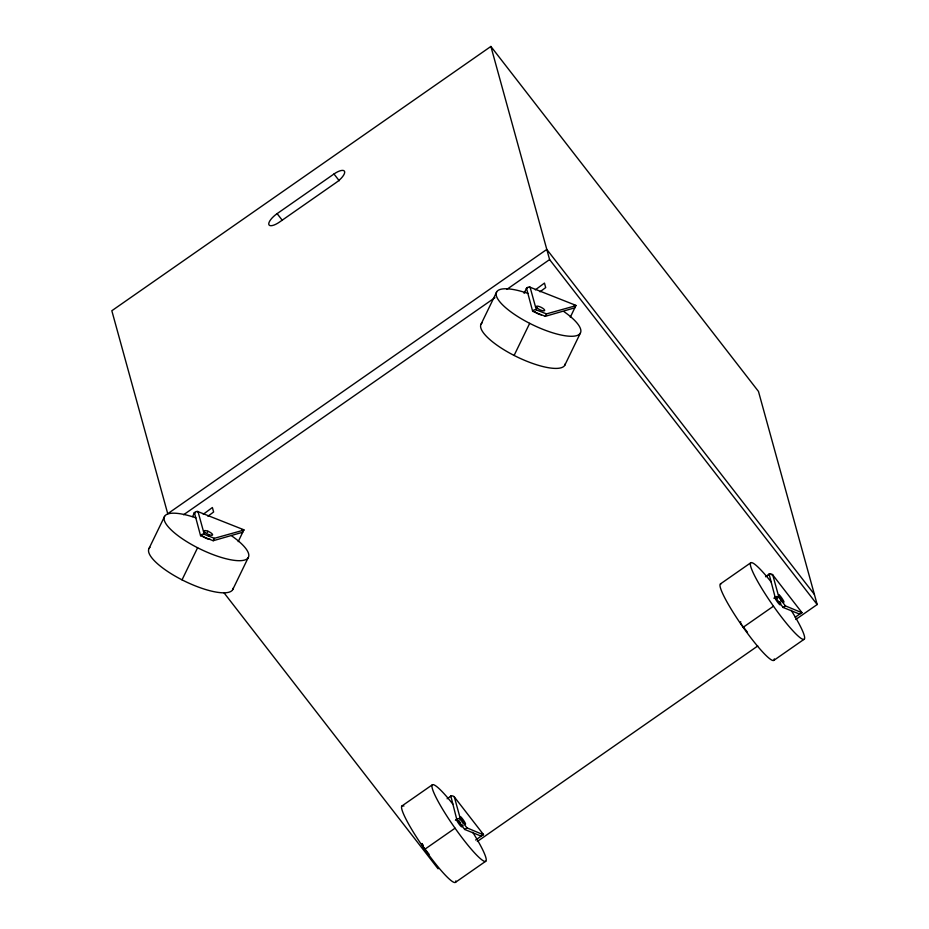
<?xml version="1.0" encoding="UTF-8"?>
<svg xmlns="http://www.w3.org/2000/svg" width="929" height="929" viewBox="0 0 929 929"><rect width="100%" height="100%" fill="white"/><g stroke="black" fill="none" stroke-linecap="round" stroke-linejoin="round"><path stroke-width="1.39" d="M242.771 532.224L213.205 540.724L200.571 535.719L194.416 512.703M242.063 529.6L243.921 530.064L214.378 538.309L204.264 534.314A2.799 2.59 -15.4 0 0 200.571 535.719M574.854 307.813L545.288 316.313L532.654 311.308L526.499 288.292L524.119 293.355M574.145 305.188L575.992 305.653L546.449 313.897L536.347 309.903A2.799 2.59 -15.4 0 0 532.654 311.308M194.463 512.645L192.617 516.582M243.944 529.82L198.028 511.647A2.799 2.59 -15.4 0 0 194.335 513.052L194.335 513.052A2.799 0.813 25.9 0 1 195.554 512.715M149.012 548.516L164.584 516.408M182.026 579.859L197.598 547.75M207.341 532.445L207.922 531.237M208.27 535.824L208.862 534.628M213.205 540.724L214.378 538.309M238.207 541.642L243.688 530.215M232.738 589.578L248.31 557.481M481.094 324.105L496.655 291.996M514.109 355.435L529.681 323.338M545.288 316.313L546.449 313.897M570.29 317.23L575.771 305.792M564.82 365.167L580.381 333.07M475.648 840.013L481.21 836.135L464.721 829.469L456.696 819.123L450.948 796.548M769.375 574.552L765.531 576.77M481.106 836.355L483.486 834.544L454.327 796.931A2.799 2.59 -15.4 0 0 450.449 796.455L450.553 796.234M769.107 574.145L775.111 597.115L783.135 607.461L799.637 614.127L795.189 617.228M203.265 514.271L212.381 507.513L213.624 511.995L207.922 516.222M535.336 289.86L544.464 283.09L545.695 287.584L539.993 291.811M795.781 619.457L817.172 604.535L758.47 391.423L490.895 46.45L111.828 310.739L167.731 513.714L546.809 249.425L814.373 594.386M277.121 213.635L333.987 173.99A11.659 4.099 -37.8 0 1 344.624 171.621A11.659 4.099 -37.8 0 1 336.31 182.456L279.455 222.101A11.659 4.099 -37.8 0 1 268.818 224.47A11.659 4.099 -37.8 0 1 277.121 213.635L282.381 220.417M183.605 514.747L494.936 297.686M506.828 289.395L549.596 259.574L490.895 46.45M720.544 583.842L750.876 562.695M402.129 805.838L432.461 784.703M447.116 798.777L451.482 795.712M766.402 576.154L769.897 573.716M455.431 820.214L457.8 818.565M773.857 598.206L776.226 596.557M462.177 822.839L463.316 822.049M780.604 600.842L781.73 600.053M721.299 583.726A46.636 6.259 55.1 0 0 743.142 627.319L773.474 606.184M424.727 849.327L455.059 828.192M783.135 607.461L785.411 605.882L801.924 612.745L801.1 611.897M464.721 829.469L466.985 827.878L483.382 834.765M799.532 614.348L801.808 612.768M477.32 841.488L757.762 645.969M773.741 660.438L804.073 639.303M455.326 882.434L485.658 861.299M769.073 574.296L768.864 574.447A2.799 2.59 -15.4 0 1 772.754 574.935L801.901 612.548M481.524 833.487L482.151 833.685M576.015 305.409L530.099 287.235A2.799 0.662 -68.4 0 0 529.333 287.491M482.674 833.905L483.486 834.544M549.596 259.574L817.172 604.535M771.465 574.807A2.799 0.987 -37.8 0 1 772.754 574.935L778.99 597.602L785.411 605.882M741.075 624.021L747.497 632.301M333.987 173.99L339.236 180.772M453.816 796.641A2.799 0.987 -37.8 0 1 454.327 796.931L460.575 819.599L466.985 827.878M421.963 843.509L422.66 846.017L429.082 854.308M223.866 592.621L438.105 868.824M536.347 309.903L530.099 287.235A2.799 2.59 -15.4 0 0 526.406 288.64L526.406 288.64A2.799 0.813 25.9 0 1 527.335 288.245M204.264 534.314L198.028 511.647A2.799 0.662 -68.4 0 0 197.412 511.716M541.352 314.873A4.668 1.359 25.9 0 1 534.651 311.459M563.949 311.61A46.636 13.61 25.9 0 1 565.877 335.868A46.636 13.61 25.9 0 1 500.847 303.017A46.636 13.61 25.9 0 1 528.032 293.459M565.285 363.762A46.636 13.61 25.9 0 1 516.361 356.573A46.636 13.61 25.9 0 1 482.046 322.932M210.117 539.284A4.668 1.359 25.9 0 1 206.215 538.344A4.668 1.359 25.9 0 1 202.568 535.87M231.878 536.021A46.636 13.61 25.9 0 1 233.794 560.28A46.636 13.61 25.9 0 1 168.776 527.428A46.636 13.61 25.9 0 1 195.949 517.871M233.202 588.173A46.636 13.61 25.9 0 1 184.29 580.985A46.636 13.61 25.9 0 1 149.975 547.344M780.151 604.465A4.668 0.627 55.1 0 1 777.074 601.516A4.668 0.627 55.1 0 1 775.053 597.219M740.692 623.301A2.799 2.59 -15.4 0 1 740.715 621.687M775.111 597.115A2.799 2.59 -15.4 0 1 778.99 597.602M780.836 603.235A4.668 0.627 55.1 0 1 779.466 601.632M777.283 598.439A4.668 0.627 55.1 0 1 776.76 597.51M791.136 610.272A46.636 6.259 55.1 0 1 796.432 634.449A46.636 6.259 55.1 0 1 753.674 573.832A46.636 6.259 55.1 0 1 771.256 582.088M774.298 658.87A46.636 6.259 55.1 0 1 743.142 627.319M461.736 826.462A4.668 0.627 55.1 0 1 458.241 822.92A4.668 0.627 55.1 0 1 457.126 819.622M422.66 846.017A2.799 2.59 -15.4 0 1 422.3 843.695M423.369 845.541A4.668 0.627 55.1 0 1 422.858 844.635M456.696 819.123A2.799 2.59 -15.4 0 1 460.575 819.599M463.199 825.788A4.668 0.627 55.1 0 1 461.771 824.534M460.273 822.595A4.668 0.627 55.1 0 1 458.856 820.446M472.722 832.279A46.636 6.259 55.1 0 1 478.017 856.457A46.636 6.259 55.1 0 1 435.26 795.828A46.636 6.259 55.1 0 1 452.829 804.084M455.872 880.878A46.636 6.259 55.1 0 1 423.276 847.26A46.636 6.259 55.1 0 1 403.918 806.058M537.415 308.231A4.668 1.359 25.9 0 0 544.533 310.704A4.668 1.359 25.9 0 0 539.459 306.616A4.668 1.359 25.9 0 0 537.415 308.231M205.332 532.642A4.668 1.359 25.9 0 0 212.462 535.116A4.668 1.359 25.9 0 0 207.376 531.04A4.668 1.359 25.9 0 0 205.332 532.642M779.431 596.65A4.668 0.627 55.1 0 0 783.913 602.189A4.668 0.627 55.1 0 0 780.453 596.232A4.668 0.627 55.1 0 0 779.431 596.65M461.016 818.658A4.668 0.627 55.1 0 0 465.499 824.197A4.668 0.627 55.1 0 0 462.038 818.228A4.668 0.627 55.1 0 0 461.016 818.658"/></g></svg>
